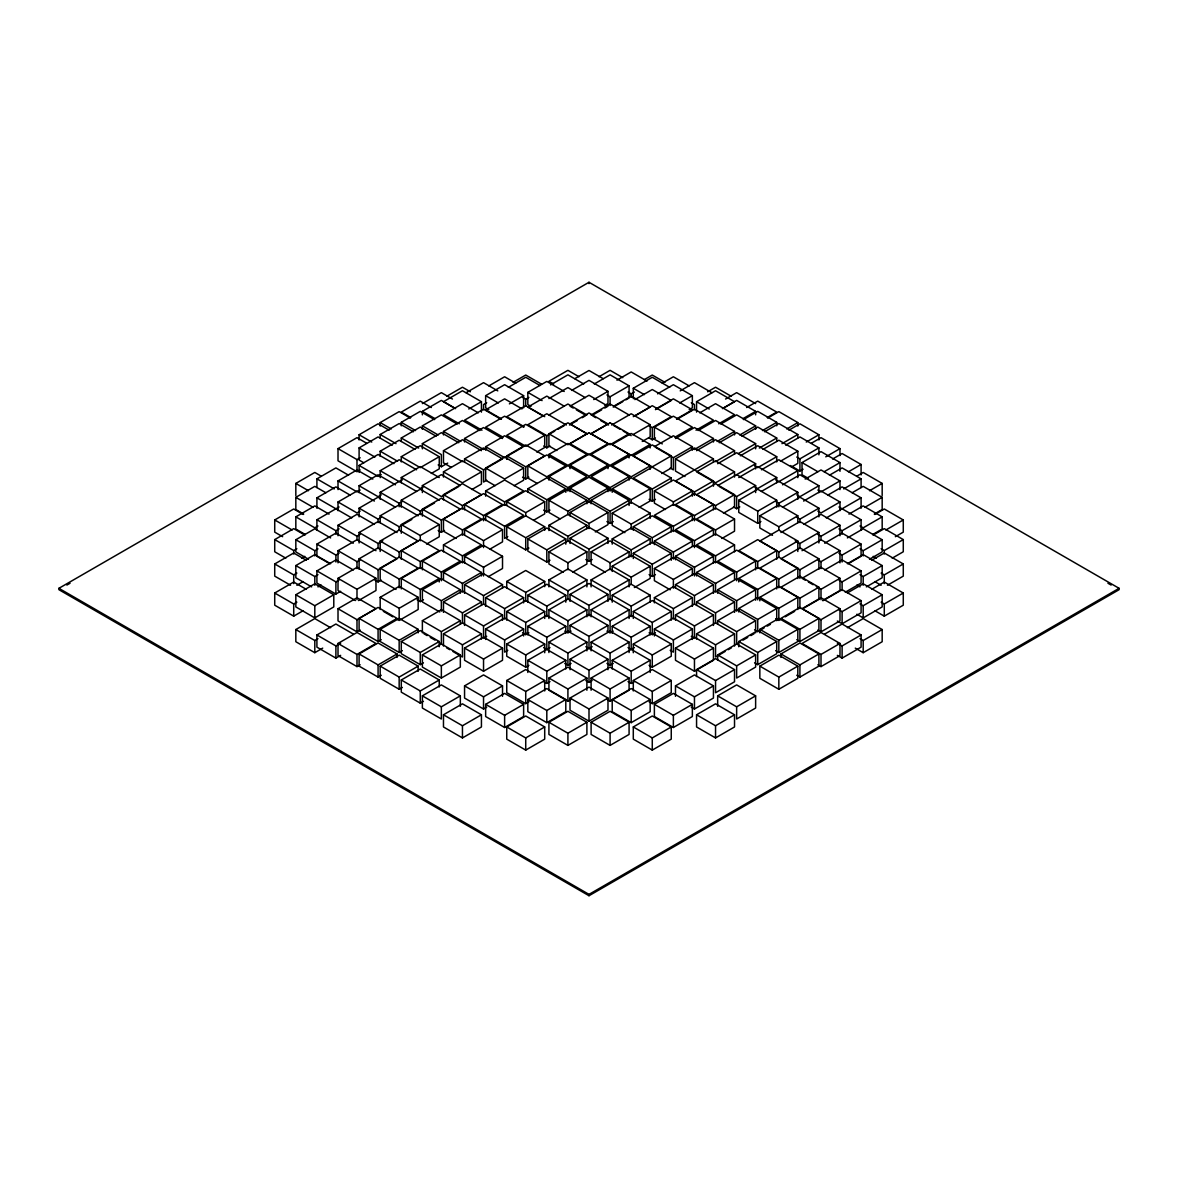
<?xml version="1.0" encoding="UTF-8"?>
<svg xmlns="http://www.w3.org/2000/svg" width="1178" height="1178" viewBox="0 0 1178 1178"><rect width="100%" height="100%" fill="white"/><g stroke="black" fill="none" stroke-linecap="round" stroke-linejoin="round"><path stroke-width="1.5" d="M58.9 588.323L589 282.278L1119.1 588.323L1119.1 589.677L589 895.722L58.9 589.677L58.9 588.323L589 894.382L1119.1 588.323M66.866 585.068L70.047 583.243M359.099 439.968L359.099 434.756L378.079 423.8L389.152 430.191M380.185 426.053L380.185 422.578L399.165 411.623L410.253 418.013M360.159 469.934L356.993 471.76L338.012 460.804L338.012 448.627L356.993 437.656L366.476 443.134M422.372 403.598L441.352 392.642L452.426 399.033M295.825 495.599L295.825 483.422L314.806 472.452L321.138 476.118M380.185 437.995L380.185 434.505L399.165 423.55L413.404 431.766M401.286 425.818L401.286 422.328L420.266 411.372L434.505 419.589M446.624 396.353L462.453 387.223L470.361 391.788M363.84 462.807L359.099 460.068L359.099 447.89L378.079 436.935L392.318 445.151M422.372 414.847L422.372 411.358L441.352 400.402L455.591 408.619M316.911 487.559L316.911 478.857L335.892 467.902L348.555 475.205M466.135 392.701L483.54 382.659L497.779 390.875M338.012 448.627L356.993 459.582L360.159 457.756M303.733 514.079L295.825 509.514L295.825 497.337L314.806 486.367L325.879 492.757M488.811 385.913L504.626 376.769L515.699 383.174M401.286 441.5L401.286 438.01L420.266 427.054L436.081 436.184M422.372 429.322L422.372 425.832L441.352 414.877L457.182 424.006M380.185 456.416L380.185 451.203L399.165 440.233L414.995 449.378M359.099 472.407L359.099 465.443L378.079 454.487L393.894 463.617M338.012 489.606L338.012 480.904L356.993 469.948L372.808 479.078M488.811 409.664L485.645 407.838L485.645 395.661L504.626 384.705L523.621 395.661L523.621 407.838M282.646 536.697L274.724 532.132L274.724 519.954L293.72 508.984L303.202 514.477M513.063 382.349L525.727 375.046L541.541 384.175M468.77 409.002L481.434 401.698L481.434 412.138M316.911 508.278L316.911 497.838L335.892 486.882L350.131 495.099M508.322 387.341L525.727 377.284L539.966 385.515M486.705 402.758L483.54 404.584L483.54 409.797M305.308 534.517L295.825 529.04L295.825 516.862L314.806 505.907L329.045 514.123M422.372 448.833L422.372 443.62L441.352 432.665L458.757 442.707M443.473 434.918L443.473 431.442L462.453 420.487L479.844 430.53M401.286 461.909L401.286 456.696L420.266 445.726L439.247 456.696L439.247 468.873L431.339 473.438M380.185 477.65L380.185 470.699L399.165 459.744L416.57 469.786M359.099 492.699L359.099 485.734L378.079 474.778L395.484 484.821M381.245 474.587L378.079 476.413L359.099 465.443M338.012 510.678L338.012 501.975L356.993 491.02L374.383 501.062M530.998 406.381L527.832 404.555L527.832 392.377L546.813 381.422L564.218 391.464M360.159 490.033L356.993 491.859L338.012 480.904M509.382 403.877L523.621 395.661M285.798 558.166L274.724 551.775L274.724 539.598L293.72 528.642L304.793 535.033M316.911 530.188L316.911 519.748L339.058 506.982M522.561 397.384L525.727 399.209L528.893 397.384M550.509 384.897L567.914 374.84L583.728 383.969M451.38 467.43L443.473 462.866L443.473 450.688L462.453 439.733L481.434 450.688M464.559 441.986L464.559 438.51L483.54 427.555L502.52 438.51M401.286 482.759L401.286 477.546L420.266 466.591L439.247 477.546M317.972 525.992L314.806 527.818L295.825 516.862M439.247 456.696L420.266 467.651L401.286 456.696M308.474 559.226L295.825 551.922L295.825 539.745L314.806 528.789L330.62 537.919M574.761 378.698L589 370.481L603.239 378.698M380.185 499.281L380.185 492.33L399.165 481.375L416.57 491.417M402.331 479.829L399.165 481.655L380.185 470.699M381.245 494.863L378.079 496.689L359.099 485.734M359.099 516.862L359.099 508.174L378.079 497.204L395.484 507.247M548.919 398.576L567.914 387.606L585.304 397.663M360.159 511.105L356.993 512.945L338.012 501.975M274.724 539.598L293.72 550.553L296.871 548.727M338.012 535.725L338.012 525.285L356.993 514.33L374.383 524.372M571.595 390.419L589 380.376L607.981 391.332L607.981 403.509L604.815 405.335M438.187 464.927L441.352 466.753L447.684 463.101M290.554 585.26L274.724 576.13L274.724 563.953L293.72 552.997L306.368 560.301M599.013 376.724L610.086 370.334L622.75 377.637M316.911 519.748L335.892 530.718L339.058 528.893M329.575 563.585L316.911 556.281L316.911 544.103L335.892 533.148L353.297 543.191M464.559 458.89L483.54 447.934L502.52 458.89L483.54 469.86L464.559 458.89L464.559 462.38M485.645 450.202L485.645 446.712L504.626 435.757L523.621 446.712M594.272 383.969L610.086 374.84L629.081 385.81L629.081 397.987L625.916 399.813M443.473 477.061L443.473 471.848L462.453 460.892L481.434 471.848L481.434 484.025L471.936 489.503M486.705 447.64L483.54 449.466L464.559 438.51M422.372 492.566L422.372 485.601L441.352 474.646L460.333 485.601M423.432 486.676L420.266 488.502L401.286 477.546M401.286 507.173L401.286 500.223L420.266 489.253L439.247 500.223M548.919 414.98L567.914 404.025L586.894 414.98M301.627 558.166L304.793 556.34M295.825 539.745L314.806 550.7L317.972 548.874M380.185 492.33L399.165 503.286L402.331 501.46M380.185 522.767L380.185 515.802L399.165 504.847L418.161 515.802M311.64 586.88L295.825 577.75L295.825 565.573L314.806 554.617L330.62 563.747M616.948 380.17L631.187 371.953L647.002 381.083M359.099 508.174L378.079 519.13L381.245 517.304M359.099 542.955L359.099 532.515L378.079 521.559L397.06 532.515M338.012 525.285L356.993 536.24L360.159 534.414M593.741 399.563L607.981 391.332M274.724 563.953L293.72 574.908L296.871 573.082M338.012 562.863L338.012 550.686L356.993 539.73L375.973 550.686M495.143 485.704L485.645 480.226L485.645 468.049L504.626 457.093L523.621 468.049L523.621 480.226L514.123 485.704M506.746 455.871L525.727 444.916L544.707 455.871L525.727 466.841L506.746 455.871L506.746 459.361M316.911 544.103L335.892 555.074L339.058 553.248M522.031 447.625L504.626 457.682L485.645 446.712M606.935 394.939L610.086 396.765L629.081 385.81M481.434 471.848L462.453 482.803L443.473 471.848M544.707 435.315L525.727 446.271L506.746 435.315L525.727 424.36L544.707 435.315L544.707 447.493L536.8 452.057M443.473 494.657L462.453 483.702L481.434 494.657L462.453 505.612L443.473 494.657L443.473 499.884M548.919 433.769L567.914 422.814L586.894 433.769L567.914 444.739L548.919 433.769L548.919 445.947L556.841 450.511M458.757 486.514L441.352 496.556L422.372 485.601M566.323 425.022L546.813 413.758L527.832 424.713L546.813 435.669L554.72 431.104M557.886 429.278L564.218 425.626M303.202 610.675L293.72 616.153L274.724 605.197L274.724 593.02L293.72 582.05L306.368 589.368M644.366 379.611L652.273 375.046L664.937 382.349M422.372 509.161L441.352 498.206L460.333 509.161L441.352 520.116L422.372 509.161L422.372 516.126M340.648 591.312L335.892 594.051L316.911 583.081L316.911 570.903L335.892 559.948L353.297 569.99M401.286 500.223L420.266 511.178L434.505 502.962M569.489 425.022L577.397 420.458M582.138 417.719L585.304 415.893M633.293 398.679L633.293 388.254L652.273 377.284L669.678 387.341M401.286 533.266L401.286 524.578L420.266 513.608L439.247 524.578L439.247 536.756L426.598 544.059M591.106 414.98L610.086 404.025L629.081 414.98M296.871 585.26L303.202 581.608M380.185 515.802L399.165 526.757L411.829 519.454M592.166 415.333L601.649 409.856M604.815 408.03L607.981 406.204L589 395.248L570.019 406.204L573.185 408.03M295.825 565.573L314.806 576.528L317.972 574.702M628.021 392.038L631.187 393.864L634.353 392.038M380.185 541.041L399.165 530.071L418.161 541.041L399.165 551.996L380.185 541.041L380.185 551.481M613.782 406.174L631.187 396.132L650.168 407.087L634.353 416.217M486.705 480.212L483.54 482.038L483.54 469.86M613.252 407.117L622.75 401.639M359.099 532.515L378.079 543.485L382.821 540.746M543.647 446.02L546.813 447.846L549.979 446.02M295.825 594.743L314.806 583.787L333.786 594.743L333.786 606.92L314.806 617.89L295.825 606.92L295.825 594.743L314.806 605.713L333.786 594.743M662.301 383.174L673.374 376.769L689.189 385.913M359.099 558.799L378.079 547.844L397.06 558.799L378.079 569.754L359.099 558.799L359.099 569.239M634.868 399.578L652.273 389.535L671.254 400.491L655.439 409.635M338.012 550.686L356.993 561.641L360.159 559.815M317.972 586.88L321.138 585.054M523.621 468.049L504.626 479.019L485.645 468.049M527.832 465.87L546.813 454.914L565.793 465.87L546.813 476.825L527.832 465.87L527.832 478.047L537.33 483.525M485.645 490.946L504.626 479.991L523.621 490.946L504.626 501.902L485.645 490.946L485.645 496.159M548.919 454.413L567.914 443.458L586.894 454.413L567.914 465.369L548.919 454.413L548.919 457.889M464.559 504.582L483.54 493.626L502.52 504.582L483.54 515.537L464.559 504.582L464.559 509.809M274.724 593.02L293.72 603.975L296.871 602.149M355.403 600.544L338.012 590.502L338.012 578.324L356.993 567.369L375.973 578.324L375.973 590.502L358.568 600.544M657.545 393.835L673.374 384.705L692.355 395.661L692.355 407.838L689.189 409.664M590.576 433.975L607.981 423.918L589 412.963L570.019 423.918L587.424 433.975M443.473 519.012L462.453 508.057L481.434 519.012L462.453 529.967L443.473 519.012L443.473 531.19L456.122 538.493M316.911 570.903L335.892 581.873L339.058 580.047M401.286 524.578L420.266 535.534L439.247 524.578M611.676 425.022L631.187 413.758L650.168 424.713L650.168 436.891L642.26 441.455M401.286 550.612L420.266 539.642L439.247 550.612L420.266 561.567L401.286 550.612L401.286 559.3M633.293 416.659L652.273 405.703L671.254 416.659L652.273 427.614L649.107 425.788M522.561 477.178L525.727 479.019L528.893 477.178M680.221 390.875L694.46 382.659L711.865 392.701M438.187 530.468L441.352 532.294L444.518 530.468M380.185 568.12L399.165 557.15L418.161 568.12L399.165 579.075L380.185 568.12L380.185 580.298L396.014 589.427M655.969 408.899L673.374 398.856L692.355 409.811L676.525 418.941M527.832 492.286L527.832 488.796L546.813 477.841L565.793 488.796L565.793 492.286M548.919 476.619L567.914 465.663L586.894 476.619L567.914 487.589L548.919 476.619L548.919 480.109M506.746 505.171L506.746 501.681L525.727 490.725L544.707 501.681L544.707 513.858L533.634 520.264M570.019 468.638L570.019 465.148L589 454.193L607.981 465.148L607.981 468.638M338.012 578.324L356.993 589.28L375.973 578.324M679.691 402.964L692.355 395.661M485.645 515.301L504.626 504.346L523.621 515.301L504.626 526.257L485.645 515.301L485.645 520.514M464.559 534.9L464.559 529.688L483.54 518.718L502.52 529.688L502.52 541.865L489.871 549.169M374.913 580.106L378.079 581.932L381.245 580.106M632.763 434.756L650.168 424.713M322.713 648.121L314.806 652.686L295.825 641.73L295.825 629.553L314.806 618.583L330.62 627.712M707.639 391.788L715.547 387.223L731.376 396.353M443.473 544.913L462.453 533.958L481.434 544.913L462.453 555.869L443.473 544.913L443.473 551.864M338.012 608.717L356.993 597.761L375.973 608.717L356.993 619.672L338.012 608.717L338.012 620.894L356.993 631.85L360.159 630.024M696.566 412.138L696.566 401.698L715.547 390.743L734.527 401.698L723.454 408.089M422.372 561.111L441.352 550.141L460.333 561.111L441.352 572.066L422.372 561.111L422.372 569.799M662.301 443.9L654.379 439.335L654.379 427.158L673.374 416.202L692.355 427.158L674.95 437.2M401.286 588.897L401.286 578.457L420.266 567.501L439.247 578.457L439.247 581.947M677.055 419.25L694.46 409.193L713.441 420.163L696.036 430.206M527.832 488.796L546.813 499.766L565.793 488.796M506.746 501.681L525.727 512.651L544.707 501.681M607.981 465.148L589 476.118L570.019 465.148M649.107 437.966L652.273 439.792L655.439 437.966M380.185 609.497L380.185 597.32L399.165 586.364L418.161 597.32L418.161 609.497L399.165 620.467L396.014 618.641M699.732 412.845L715.547 403.701L734.527 414.671L718.713 423.8M559.992 518.85L548.919 512.459L548.919 500.282L567.914 489.312L586.894 500.282L586.894 503.757M570.019 491.579L570.019 488.104L589 477.149L607.981 488.104L607.981 491.579M629.081 454.413L610.086 465.369L591.106 454.413L610.086 443.458L629.081 454.413L629.081 457.889M340.648 655.366L335.892 658.104L316.911 647.149L316.911 634.971L335.892 624.016L353.297 634.058M725.574 399.033L736.648 392.642L755.628 403.598M528.893 548.064L525.727 549.89L506.746 538.935L506.746 526.757L525.727 515.802L544.707 526.757L544.707 530.233M464.559 529.688L483.54 540.643L502.52 529.688M650.168 444.445L631.187 455.4L612.207 444.445L631.187 433.475L650.168 444.445L650.168 447.92M295.825 629.553L314.806 640.508L317.972 638.682M464.559 563.275L464.559 556.31L483.54 545.355L502.52 556.31L502.52 568.488L488.281 576.705M654.379 446.712L673.374 435.757L692.355 446.712L692.355 450.202M359.099 618.376L378.079 607.421L397.06 618.376L378.079 629.332L359.099 618.376L359.099 630.554L378.079 641.509L381.245 639.683M722.409 408.619L736.648 400.402L755.628 411.358L755.628 414.847M543.647 510.118L546.813 511.944L549.979 510.118M443.473 579.414L443.473 572.464L462.453 561.494L481.434 572.464L481.434 575.939M675.48 438.51L694.46 427.555L713.441 438.51L713.441 441.986M507.792 536.608L504.626 538.434L504.626 526.257M401.286 578.457L420.266 589.427L439.247 578.457M439.777 611.971L422.372 601.929L422.372 589.751L441.352 578.781L460.333 589.751L460.333 593.226M698.156 430.53L715.547 420.487L734.527 431.442L734.527 434.918M338.012 643.453L356.993 632.498L375.973 643.453L356.993 654.423L338.012 643.453L338.012 655.631L356.993 666.601L360.159 664.775M380.185 597.32L399.165 608.29L418.161 597.32M746.661 407.529L757.734 401.124L776.714 412.094L767.231 417.572M548.919 500.282L567.914 511.237L586.894 500.282M570.019 488.104L589 499.06L607.981 488.104M316.911 634.971L335.892 645.927L340.648 643.188M629.081 476.619L610.086 465.663L591.106 476.619L610.086 487.589L629.081 476.619L629.081 480.109M720.818 424.006L736.648 414.877L755.628 425.832L755.628 429.322M506.746 526.757L525.727 537.713L544.707 526.757M650.168 465.87L631.187 476.825L612.207 465.87L631.187 454.914L650.168 465.87L650.168 469.345M570.019 515.935L570.019 512.459L589 501.489L607.981 512.459L607.981 524.637L595.332 531.941M591.106 503.757L591.106 500.282L610.086 489.312L629.081 500.282L629.081 505.495M548.919 530.556L548.919 525.329L567.914 514.374L586.894 525.329L586.894 528.819M612.207 492.286L612.207 488.796L631.187 477.841L650.168 488.796L650.168 500.974L639.094 507.379M671.254 455.871L652.273 466.841L633.293 455.871L652.273 444.916L671.254 455.871L671.254 468.049L661.771 473.527M549.979 560.242L546.813 562.068L527.832 551.113L527.832 538.935L546.813 527.98L565.793 538.935L565.793 544.148M417.1 599.779L420.266 601.605L423.432 599.779M464.559 556.31L483.54 567.266L502.52 556.31M655.969 447.625L673.374 457.682L692.355 446.712M742.965 418.676L755.628 411.358M402.331 650.654L399.165 652.479L380.185 641.524L380.185 629.346L399.165 618.391L418.161 629.346L418.161 632.822M684.963 476.545L675.48 471.067L675.48 458.89L694.46 447.934L713.441 458.89L713.441 462.38M743.495 419.589L757.734 411.372L776.714 422.328L776.714 425.818M443.473 572.464L462.453 583.419L481.434 572.464M713.441 438.51L694.46 449.466L691.295 447.64M464.559 593.329L464.559 584.641L483.54 573.671L502.52 584.641L502.52 588.116M696.566 450.688L715.547 439.733L734.527 450.688L734.527 454.163M422.372 589.751L441.352 600.706L460.333 589.751M717.137 441.485L734.527 431.442M443.473 612.369L443.473 601.929L462.453 590.958L481.434 601.929L481.434 605.404M719.243 442.707L736.648 432.665L755.628 443.62L755.628 448.833M381.245 675.259L378.079 677.085L359.099 666.13L359.099 653.952L378.079 642.982L397.06 653.952L397.06 657.427M767.747 418.013L778.835 411.623L797.815 422.578L797.815 426.053M739.813 434.976L755.628 425.832M570.019 512.459L589 523.415L607.981 512.459M591.106 500.282L610.086 511.237L629.081 500.282M548.919 525.329L567.914 536.299L586.894 525.329M612.207 488.796L631.187 499.766L650.168 488.796M422.372 632.851L422.372 620.673L441.352 609.718L460.333 620.673L460.333 624.149M741.919 436.184L757.734 427.054L776.714 438.01L776.714 441.5M527.832 538.935L546.813 549.89L565.793 538.935M671.254 478.047L652.273 467.092L633.293 478.047L652.273 489.003L671.254 478.047L671.254 481.522M624.855 532.647L612.207 525.329L612.207 513.152L631.187 502.196L650.168 513.152L650.168 518.379M570.019 543.441L570.019 538.213L589 527.258L607.981 538.213L607.981 543.441M563.158 572.228L548.919 564.012L548.919 551.834L567.914 540.864L586.894 551.834L586.894 564.012L572.655 572.228M665.452 509.514L654.379 503.124L654.379 490.946L673.374 479.991L692.355 490.946L692.355 496.159M380.185 629.346L399.165 640.302L418.161 629.346M762.475 430.559L776.714 422.328M713.441 458.89L675.48 480.977L694.46 491.933L713.441 480.977L675.48 458.89M423.432 662.831L420.266 664.657L401.286 653.702L401.286 641.524L420.266 630.569L439.247 641.524L439.247 646.751M764.596 431.766L778.835 423.55L797.815 434.505L797.815 437.995M506.746 588.396L506.746 581.446L525.727 570.476L544.707 581.446L544.707 586.659M464.559 584.641L483.54 595.597L502.52 584.641M715.547 461.643L734.527 450.688M606.935 521.589L610.086 523.415L613.252 521.589M649.107 499.354L652.273 501.18L655.439 499.354M485.645 606.331L485.645 597.644L504.626 586.673L523.621 597.644L523.621 602.856M717.667 463.69L736.648 452.735L755.628 463.69L755.628 468.903M443.473 601.929L462.453 612.884L481.434 601.929M738.223 453.663L755.628 443.62M359.099 653.952L378.079 664.907L397.06 653.952M464.559 625.43L464.559 614.99L483.54 604.034L502.52 614.99L502.52 620.217M740.329 455.783L757.734 445.726L776.714 456.696L776.714 461.909M786.742 428.969L797.815 422.578M402.331 687.437L399.165 689.263L380.185 678.307L380.185 666.13L399.165 655.159L418.161 666.13L418.161 671.342M788.848 430.191L799.921 423.8L818.901 434.756L818.901 439.968M422.372 620.673L441.352 631.629L460.333 620.673M759.324 448.067L776.714 438.01M612.207 513.152L631.187 524.122L650.168 513.152M570.019 538.213L589 549.184L607.981 538.213M443.473 646.03L443.473 633.852L462.453 622.897L481.434 633.852L481.434 639.08M763.005 449.378L778.835 440.233L797.815 451.203L797.815 463.381L791.483 467.033M548.919 551.834L567.914 562.789L586.894 551.834M654.379 490.946L673.374 501.902L692.355 490.946M612.207 544.148L612.207 538.935L631.187 527.98L650.168 538.935L650.168 544.148M633.293 530.233L633.293 526.757L652.273 515.802L671.254 526.757L671.254 531.97M605.345 572.228L591.106 564.012L591.106 551.834L610.086 540.864L629.081 551.834L629.081 557.047M401.286 641.524L420.266 652.479L439.247 641.524M781.986 443.65L797.815 434.505M506.746 581.446L525.727 592.401L544.707 581.446M734.527 471.848L715.547 482.803L696.566 471.848L715.547 460.892L734.527 471.848L734.527 477.061M548.919 586.865L548.919 579.9L567.914 568.945L586.894 579.9L586.894 586.865M422.372 654.909L441.352 643.954L460.333 654.909L460.333 667.087L441.352 678.042L422.372 667.087L422.372 654.909L441.352 665.864L460.333 654.909M785.682 445.151L799.921 436.935L818.901 447.89L818.901 454.855M485.645 597.644L504.626 608.599L523.621 597.644M527.832 602.164L527.832 595.199L546.813 584.244L565.793 595.199L565.793 602.164M717.667 485.601L755.628 463.69M585.834 559.535L589 561.361L592.166 559.535M506.746 620.188L506.746 611.5L525.727 600.53L544.707 611.5L544.707 618.45M738.753 477.546L757.734 466.591L776.714 477.546L776.714 482.759M464.559 614.99L483.54 625.96L502.52 614.99M776.714 456.696L757.734 467.651L754.568 465.825M380.185 666.13L399.165 677.085L418.161 666.13M806.253 442.059L818.901 434.756M485.645 639.448L485.645 629.008L504.626 618.038L523.621 629.008L523.621 635.958M761.43 469.786L778.835 459.744L797.815 470.699L797.815 477.65M423.432 701.308L420.266 703.133L401.286 692.163L401.286 679.986L420.266 669.03L439.247 679.986L439.247 686.951M443.473 633.852L462.453 644.822L481.434 633.852M780.41 461.246L797.815 451.203M811.524 443.134L821.007 437.656L839.988 448.627L839.988 455.577M612.207 538.935L631.187 549.89L650.168 538.935M633.293 526.757L652.273 537.713L671.254 526.757M591.106 551.834L610.086 562.789L629.081 551.834M692.355 515.301L673.374 504.346L654.379 515.301L673.374 526.257L692.355 515.301L692.355 520.514M464.559 648.106L483.54 637.151L502.52 648.106L502.52 660.284L483.54 671.239L464.559 660.284L464.559 648.106L483.54 659.062L502.52 648.106M713.441 504.582L694.46 493.626L675.48 504.582L694.46 515.537L713.441 504.582L713.441 509.809M486.705 636.311L483.54 638.137L483.54 625.96M548.919 579.9L567.914 590.855L586.894 579.9M633.293 558.519L633.293 553.292L652.273 542.336L671.254 553.292L671.254 560.257M654.379 544.589L654.379 541.114L673.374 530.159L692.355 541.114L692.355 546.342M734.527 494.657L715.547 483.702L696.566 494.657L715.547 505.612L734.527 494.657L734.527 506.834L723.454 513.225M612.207 571.433L612.207 566.22L631.187 555.25L650.168 566.22L650.168 578.398L634.353 587.527M796.755 457.035L799.921 458.86L818.901 447.89M591.106 586.865L591.106 579.9L610.086 568.945L629.081 579.9L629.081 586.865M527.832 595.199L546.813 606.155L565.793 595.199M719.243 486.514L736.648 496.556L755.628 485.601L755.628 492.566M570.019 601.369L570.019 594.404L589 583.449L607.981 594.404L607.981 601.369M808.358 478.415L802.027 474.763L802.027 462.586L821.007 451.63L839.988 462.586L839.988 471.288M506.746 611.5L525.727 622.455L544.707 611.5M776.714 477.546L757.734 488.502L754.568 486.676M548.919 618.509L548.919 609.821L567.914 598.851L586.894 609.821L586.894 616.771M760.9 521.53L757.734 523.356L738.753 512.401L738.753 500.223L757.734 489.253L776.714 500.223L776.714 507.173M527.832 634.971L527.832 626.284L546.813 615.314L565.793 626.284L565.793 633.234M761.43 491.417L778.835 481.375L797.815 492.33L797.815 499.281M485.645 629.008L504.626 639.963L523.621 629.008M797.815 470.699L778.835 481.655L775.669 479.829M790.423 465.546L799.921 471.038L803.087 469.212M401.286 679.986L420.266 690.956L439.247 679.986M825.763 456.843L839.988 448.627M733.482 506.908L736.648 508.734L739.813 506.908M528.893 665.349L525.727 667.175L506.746 656.22L506.746 644.042L525.727 633.087L544.707 644.042L544.707 652.745M782.516 484.821L799.921 474.778L818.901 485.734L818.901 492.699M522.561 632.807L525.727 634.633L528.893 632.807M460.333 695.859L441.352 706.815L441.352 718.992L422.372 708.037L422.372 695.859L441.352 684.904L460.333 695.859L460.333 706.299M832.61 459.008L842.108 453.53L861.089 464.485L861.089 474.925M633.293 553.292L652.273 564.247L671.254 553.292M654.379 541.114L673.374 552.07L692.355 541.114M612.207 566.22L631.187 577.176L650.168 566.22M713.441 529.688L694.46 518.718L675.48 529.688L694.46 540.643L713.441 529.688L713.441 534.9M591.106 579.9L610.086 590.855L629.081 579.9M734.527 519.012L715.547 508.057L696.566 519.012L715.547 529.967L734.527 519.012L734.527 531.19L721.878 538.493M507.792 650.315L504.626 652.141L504.626 639.963M805.192 479.078L821.007 469.948L839.988 480.904L839.988 489.606M570.019 594.404L589 605.359L607.981 594.404M670.208 589.795L654.379 580.666L654.379 568.488L673.374 557.533L692.355 568.488L692.355 575.453M675.48 559.786L675.48 556.31L694.46 545.355L713.441 556.31L713.441 563.275M824.173 471.715L839.988 462.586M548.919 609.821L567.914 620.777L586.894 609.821M612.207 602.164L612.207 595.199L631.187 584.244L650.168 595.199L650.168 602.164M738.753 500.223L757.734 511.178L776.714 500.223M591.106 616.771L591.106 609.821L610.086 598.851L629.081 609.821L629.081 618.509M527.832 626.284L546.813 637.239L565.793 626.284M775.669 501.46L778.835 503.286L797.815 492.33M649.107 574.599L652.273 576.425L655.439 574.599M486.705 707.183L483.54 709.009L464.559 698.053L464.559 685.876L483.54 674.92L502.52 685.876L502.52 696.316M829.445 475.205L842.108 467.902L861.089 478.857L861.089 487.559M570.019 632.35L570.019 625.4L589 614.445L607.981 625.4L607.981 632.35M772.503 535.283L759.839 527.98L759.839 515.802L778.835 504.847L797.815 515.802L797.815 522.767M506.746 644.042L525.727 654.997L544.707 644.042M818.901 485.734L799.921 496.689L796.755 494.863M548.919 652.553L548.919 642.113L567.914 631.158L586.894 642.113L586.894 650.816M782.516 507.247L799.921 497.204L818.901 508.174L818.901 516.862M571.065 631.128L567.914 632.954L564.748 631.128M848.425 471.789L861.089 464.485M527.832 672.461L527.832 660.284L549.979 647.591M803.617 501.062L821.007 491.02L839.988 501.975L839.988 510.678M839.988 480.904L821.007 491.859L817.841 490.033M654.379 568.488L673.374 579.443L692.355 568.488M675.48 556.31L694.46 567.266L713.441 556.31M734.527 544.913L715.547 533.958L696.566 544.913L715.547 555.869L734.527 544.913L734.527 551.864M612.207 595.199L631.187 606.155L650.168 595.199M443.473 714.781L462.453 703.826L481.434 714.781L481.434 726.959L462.453 737.929L443.473 726.959L443.473 714.781L462.453 725.751L481.434 714.781M856.862 476.118L863.194 472.452L882.175 483.422L882.175 495.599M528.893 701.808L525.727 703.634L506.746 692.679L506.746 680.501L525.727 669.546L544.707 680.501L544.707 690.941M591.106 609.821L610.086 620.777L629.081 609.821M827.869 495.099L842.108 486.882L861.089 497.838L861.089 508.278M675.48 588.116L675.48 584.641L694.46 573.671L713.441 584.641L713.441 593.329M696.566 575.939L696.566 572.464L715.547 561.494L734.527 572.464L734.527 579.414M654.379 602.856L654.379 597.644L673.374 586.673L692.355 597.644L692.355 606.331M464.559 685.876L483.54 696.831L502.52 685.876M843.684 488.899L861.089 478.857M570.019 625.4L589 636.356L607.981 625.4M759.839 515.802L778.835 526.757L797.815 515.802M633.293 618.45L633.293 611.5L652.273 600.53L671.254 611.5L671.254 620.188M612.207 633.234L612.207 626.284L631.187 615.314L650.168 626.284L650.168 634.971M548.919 642.113L567.914 653.083L586.894 642.113M796.755 517.304L799.921 519.13L818.901 508.174M591.106 650.816L591.106 642.113L610.086 631.158L629.081 642.113L629.081 652.553M780.94 532.515L799.921 521.559L818.901 532.515L818.901 542.955M485.645 704.341L504.626 693.386L523.621 704.341L523.621 716.519L504.626 727.489L485.645 716.519L485.645 704.341L504.626 715.311L523.621 704.341M852.121 492.757L863.194 486.367L882.175 497.337L882.175 509.514L874.267 514.079M613.252 631.128L610.086 632.954L606.935 631.128M527.832 660.284L546.813 671.239L565.793 660.284L565.793 668.986M839.988 501.975L821.007 512.945L817.841 511.105M570.019 669.678L570.019 659.238L589 648.283L607.981 659.238L607.981 669.678M803.617 524.372L821.007 514.33L839.988 525.285L839.988 535.725M585.834 646.707L589 648.533L592.166 646.707M869.526 490.725L882.175 483.422M564.748 663.435L567.914 665.261L571.065 663.435M506.746 680.501L525.727 691.457L544.707 680.501M571.065 699.364L567.914 701.19L548.919 690.234L548.919 678.057L567.914 667.101L586.894 678.057L586.894 690.234M826.279 517.922L861.089 497.838M675.48 584.641L694.46 595.597L713.441 584.641M696.566 572.464L715.547 583.419L734.527 572.464M654.379 597.644L673.374 608.599L692.355 597.644M755.628 561.111L736.648 550.141L717.667 561.111L736.648 572.066L755.628 561.111L755.628 569.799M543.647 681.591L546.813 683.417L549.979 681.591M633.293 611.5L652.273 622.455L671.254 611.5M776.714 550.612L757.734 539.642L738.753 550.612L757.734 561.567L776.714 550.612L776.714 559.3M612.207 626.284L631.187 637.239L650.168 626.284M797.815 541.041L778.835 530.071L759.839 541.041L778.835 551.996L797.815 541.041L797.815 551.481M696.566 605.404L696.566 601.929L715.547 590.958L734.527 601.929L734.527 612.369M717.667 593.226L717.667 589.751L736.648 578.781L755.628 589.751L755.628 600.191M527.832 699.526L546.813 688.556L565.793 699.526L565.793 711.703L546.813 722.659L527.832 711.703L527.832 699.526L546.813 710.481L565.793 699.526M848.955 514.123L863.194 505.907L882.175 516.862L882.175 529.04L872.692 534.517M675.48 620.217L675.48 614.99L694.46 604.034L713.441 614.99L713.441 625.43M738.753 581.947L738.753 578.457L757.734 567.501L776.714 578.457L776.714 588.897M591.106 642.113L610.086 653.083L629.081 642.113M795.179 540.746L799.921 543.485L818.901 532.515M864.77 507.379L882.175 497.337M654.379 635.958L654.379 629.008L673.374 618.038L692.355 629.008L692.355 639.448M797.815 568.12L778.835 557.15L759.839 568.12L778.835 579.075L797.815 568.12L797.815 578.56M633.293 652.745L633.293 644.042L652.273 633.087L671.254 644.042L671.254 656.22L652.273 667.175L649.107 665.349M570.019 659.238L589 670.194L607.981 659.238M817.841 534.414L821.007 536.24L839.988 525.285M649.107 632.807L652.273 634.633L655.439 632.807M612.207 668.986L612.207 660.284L634.353 647.591M802.027 550.686L821.007 539.73L839.988 550.686L839.988 562.863M548.919 678.057L567.914 689.012L586.894 678.057M838.942 528.893L842.108 530.718L861.089 519.748L861.089 530.188M606.935 663.435L610.086 665.261L613.252 663.435M506.746 726.959L525.727 716.003L544.707 726.959L544.707 739.136L525.727 750.106L506.746 739.136L506.746 726.959L525.727 737.929L544.707 726.959M591.106 690.234L591.106 678.057L610.086 667.101L629.081 678.057L629.081 690.234L610.086 701.19L606.935 699.364M824.703 543.191L842.108 533.148L861.089 544.103L861.089 556.281L848.425 563.585M874.798 514.477L884.28 508.984L903.276 519.954L903.276 532.132L895.354 536.697M585.834 680.545L589 682.371L592.166 680.545M696.566 601.929L715.547 612.884L734.527 601.929M717.667 589.751L736.648 600.706L755.628 589.751M882.175 516.862L863.194 527.818L860.028 525.992M675.48 614.99L694.46 625.96L713.441 614.99M738.753 578.457L757.734 589.427L776.714 578.457M570.019 698.053L589 687.098L607.981 698.053L607.981 710.231L589 721.186L570.019 710.231L570.019 698.053L589 709.009L607.981 698.053M847.38 537.919L863.194 528.789L882.175 539.745L882.175 551.922L869.526 559.226M654.379 629.008L673.374 639.963L692.355 629.008M633.293 644.042L652.273 654.997L671.254 644.042M818.901 558.799L799.921 547.844L780.94 558.799L799.921 569.754L818.901 558.799L818.901 569.239M717.667 624.149L717.667 620.673L736.648 609.718L755.628 620.673L755.628 632.851M738.753 611.971L738.753 608.496L757.734 597.54L776.714 608.496L776.714 620.673M612.207 660.284L631.187 671.239L650.168 660.284L650.168 672.461M817.841 559.815L821.007 561.641L839.988 550.686M696.566 639.08L696.566 633.852L715.547 622.897L734.527 633.852L734.527 646.03M759.839 600.809L759.839 597.32L778.835 586.364L797.815 597.32L797.815 609.497M675.48 648.106L694.46 637.151L713.441 648.106L713.441 660.284L694.46 671.239L675.48 660.284L675.48 648.106L694.46 659.062L713.441 648.106M548.919 722.261L567.914 711.306L586.894 722.261L586.894 734.439L567.914 745.394L548.919 734.439L548.919 722.261L567.914 733.217L586.894 722.261M873.207 535.033L884.28 528.642L903.276 539.598L903.276 551.775L892.202 558.166M591.106 678.057L610.086 689.012L629.081 678.057M838.942 553.248L842.108 555.074L861.089 544.103M885.871 529.997L903.276 519.954M633.293 690.941L633.293 680.501L652.273 669.546L671.254 680.501L671.254 692.679L652.273 703.634L649.107 701.808M824.703 569.99L842.108 559.948L861.089 570.903L861.089 583.081L845.274 592.225M628.021 681.591L631.187 683.417L634.353 681.591M860.028 548.874L863.194 550.7L882.175 539.745M612.207 699.526L631.187 688.556L650.168 699.526L650.168 711.703L631.187 722.659L612.207 711.703L612.207 699.526L631.187 710.481L650.168 699.526M847.38 563.747L863.194 554.617L882.175 565.573L882.175 577.75L866.36 586.88M717.667 620.673L736.648 631.629L755.628 620.673M738.753 608.496L757.734 619.451L776.714 608.496M696.566 633.852L715.547 644.822L734.527 633.852M759.839 597.32L778.835 608.29L797.815 597.32M818.901 587.218L799.921 576.263L780.94 587.218L799.921 598.174L818.901 587.218L818.901 599.396L803.087 608.525M881.129 548.727L884.28 550.553L903.276 539.598M816.266 586.541L821.007 589.28L839.988 578.324L839.988 590.502L822.597 600.544M591.106 722.261L610.086 711.306L629.081 722.261L629.081 734.439L610.086 745.394L591.106 734.439L591.106 722.261L610.086 733.217L629.081 722.261M871.632 560.301L884.28 552.997L903.276 563.953L903.276 576.13L887.446 585.26M633.293 680.501L652.273 691.457L671.254 680.501M738.753 646.751L738.753 641.524L757.734 630.569L776.714 641.524L776.714 653.702L757.734 664.657L754.568 662.831M759.839 632.822L759.839 629.346L778.835 618.391L797.815 629.346L797.815 641.524L778.835 652.479L775.669 650.654M838.942 580.047L842.108 581.873L861.089 570.903M739.813 641.981L736.648 643.806L736.648 631.629M742.965 640.155L747.721 637.416M750.887 635.59L754.038 633.764M754.568 629.803L757.734 631.629L764.066 627.977M767.231 626.151L770.397 624.325M717.667 660.122L717.667 654.909L736.648 643.954L755.628 654.909L755.628 667.087L736.648 678.042L736.648 665.864L755.628 654.909M725.044 651.508L715.547 657L715.547 644.822M728.21 649.682L731.376 647.856M781.986 618.641L778.835 620.467L775.669 618.641M785.152 616.816L794.649 611.323M696.566 669.605L715.547 658.649L734.527 669.605L734.527 681.782L715.547 692.738L715.547 680.56L696.566 669.605L696.566 676.555M860.028 574.702L863.194 576.528L882.175 565.573M675.48 696.316L675.48 685.876L694.46 674.92L713.441 685.876L713.441 698.053L694.46 709.009L691.295 707.183M823.127 600.633L842.108 589.677L861.089 600.633L861.089 612.81L842.108 623.766L837.352 621.027M654.379 704.341L673.374 693.386L692.355 704.341L692.355 716.519L673.374 727.489L654.379 716.519L654.379 704.341L673.374 715.311L692.355 704.341M847.38 592.917L863.194 583.787L882.175 594.743L882.175 606.92L863.194 617.89L856.862 614.239M881.129 573.082L884.28 574.908L903.276 563.953M738.753 641.524L757.734 652.479L776.714 641.524M759.839 629.346L778.835 640.302L797.815 629.346M818.901 618.376L799.921 607.421L780.94 618.376L799.921 629.332L818.901 618.376L818.901 630.554L799.921 641.509L796.755 639.683M633.293 726.959L652.273 716.003L671.254 726.959L671.254 739.136L652.273 750.106L633.293 739.136L633.293 726.959L652.273 737.929L671.254 726.959M871.632 589.368L884.28 582.05L903.276 593.02L903.276 605.197L884.28 616.153L874.798 610.675M715.547 680.56L734.527 669.605M839.988 608.717L821.007 597.761L802.027 608.717L821.007 619.672L839.988 608.717L839.988 620.894L821.007 631.85L817.841 630.024M675.48 685.876L694.46 696.831L713.441 685.876M838.942 609.762L842.108 611.588L861.089 600.633M860.028 603.887L863.194 605.713L882.175 594.743M759.839 666.13L778.835 655.159L797.815 666.13L797.815 678.307L778.835 689.263L759.839 678.307L759.839 666.13L778.835 677.085L797.815 666.13M780.94 657.427L780.94 653.952L799.921 642.982L818.901 653.952L818.901 666.13L799.921 677.085L796.755 675.259M717.667 706.299L717.667 695.859L736.648 684.904L755.628 695.859L755.628 708.037L736.648 718.992L736.648 706.815L755.628 695.859M824.703 634.058L842.108 624.016L861.089 634.971L861.089 647.149L842.108 658.104L837.352 655.366M881.129 602.149L884.28 603.975L903.276 593.02M696.566 714.781L715.547 703.826L734.527 714.781L734.527 726.959L715.547 737.929L696.566 726.959L696.566 714.781L715.547 725.751L734.527 714.781M847.38 627.712L863.194 618.583L882.175 629.553L882.175 641.73L863.194 652.686L855.287 648.121M780.94 653.952L799.921 664.907L818.901 653.952M839.988 643.453L821.007 632.498L802.027 643.453L821.007 654.423L839.988 643.453L839.988 655.631L821.007 666.601L817.841 664.775M837.352 643.188L842.108 645.927L861.089 634.971M860.028 638.682L863.194 640.508L882.175 629.553M1107.953 583.243L1111.134 585.068M696.566 401.698L709.23 409.002M802.027 462.586L817.841 471.715M691.295 402.758L694.46 404.584L694.46 409.797M633.293 388.254L644.366 394.645M838.942 506.982L861.089 519.748M578.987 376.724L567.914 370.334L548.919 381.289L553.675 384.028M654.379 427.158L671.784 437.2M736.648 474.646L755.628 485.601M873.207 556.34L876.373 558.166M613.782 425.626L620.114 429.278M623.28 431.104L631.187 435.669M592.696 415.893L595.862 417.719M600.603 420.458L608.511 425.022M874.798 581.608L881.129 585.26M576.351 409.856L585.834 415.333M564.218 406.174L546.813 396.132L527.832 407.087L543.647 416.217M670.208 468.034L673.374 469.86L673.374 457.682M527.832 392.377L542.071 400.608M856.862 585.054L860.028 586.88M839.988 578.324L821.007 567.369L802.027 578.324L805.192 580.15M544.707 416.659L525.727 405.703L506.746 416.659L524.136 426.701M522.031 408.899L504.626 398.856L485.645 409.811L501.475 418.941M485.645 395.661L498.309 402.964M808.358 581.976L813.1 584.715M481.434 401.698L462.453 390.743L443.473 401.698L454.546 408.089M523.621 427.158L504.626 416.202L485.645 427.158L503.05 437.2M500.944 419.25L483.54 409.193L464.559 420.163L481.964 430.206M478.268 412.845L462.453 403.701L443.473 414.671L459.287 423.8M431.339 407.529L420.266 401.124L401.286 412.094L410.769 417.572M422.372 411.358L435.035 418.676M443.473 431.442L460.863 441.485M422.372 425.832L438.187 434.976M401.286 422.328L415.525 430.559M443.473 450.688L462.453 461.643M422.372 443.62L441.352 454.575L441.352 466.753M380.185 422.578L391.258 428.969M401.286 438.01L418.676 448.067M380.185 434.505L396.014 443.65M359.099 434.756L371.747 442.059M380.185 451.203L397.59 461.246M691.295 636.311L694.46 638.137L694.46 625.96M359.099 447.89L374.913 457.035M717.667 654.909L736.648 665.864M670.208 650.315L673.374 652.141L673.374 639.963M717.667 695.859L736.648 706.815M628.021 647.591L650.168 660.284M316.911 478.857L334.316 488.899M295.825 483.422L308.474 490.725M316.911 497.838L351.721 517.922M295.825 497.337L313.23 507.379M543.647 647.591L565.793 660.284M274.724 519.954L292.129 529.997M423.962 633.764L427.113 635.59M430.279 637.416L435.035 640.155M438.187 641.981L441.352 643.806L441.352 631.629M383.351 611.323L392.848 616.816M446.624 647.856L449.79 649.682M452.956 651.508L462.453 657L462.453 644.822M422.372 695.859L441.352 706.815M884.28 550.553L884.28 554.043M884.28 574.908L884.28 583.611M884.28 603.975L884.28 616.153M863.194 550.7L863.194 555.928M863.194 576.528L863.194 585.23M863.194 605.713L863.194 617.89M863.194 640.508L863.194 652.686M842.108 530.718L842.108 534.194M842.108 555.074L842.108 562.024M842.108 581.873L842.108 590.561M842.108 611.588L842.108 623.766M842.108 645.927L842.108 658.104M821.007 536.24L821.007 539.73M821.007 561.641L821.007 568.606M821.007 589.28L821.007 599.72M821.007 619.672L821.007 631.85M821.007 654.423L821.007 666.601M799.921 458.86L799.921 471.038M799.921 519.13L799.921 522.605M799.921 543.485L799.921 548.698M799.921 569.754L799.921 578.457M799.921 598.174L799.921 608.614M799.921 629.332L799.921 641.509M799.921 664.907L799.921 677.085M778.835 503.286L778.835 506.761M778.835 526.757L778.835 530.247M778.835 551.996L778.835 557.209M778.835 579.075L778.835 587.778M778.835 608.29L778.835 618.73M778.835 640.302L778.835 652.479M778.835 677.085L778.835 689.263M757.734 511.178L757.734 523.356M757.734 561.567L757.734 568.532M757.734 589.427L757.734 599.867M757.734 619.451L757.734 631.629M757.734 652.479L757.734 664.657M736.648 496.556L736.648 508.734M736.648 572.066L736.648 580.769M736.648 600.706L736.648 611.146M715.547 505.612L715.547 509.102M715.547 529.967L715.547 535.195M715.547 555.869L715.547 562.834M715.547 583.419L715.547 592.122M715.547 612.884L715.547 623.324M715.547 725.751L715.547 737.929M713.441 480.977L713.441 486.19M694.46 491.933L694.46 495.408M694.46 515.537L694.46 520.764M694.46 540.643L694.46 547.593M694.46 567.266L694.46 575.968M694.46 595.597L694.46 604.299M694.46 659.062L694.46 671.239M694.46 696.831L694.46 709.009M673.374 501.902L673.374 505.377M673.374 526.257L673.374 531.484M673.374 552.07L673.374 559.035M673.374 579.443L673.374 588.146M673.374 608.599L673.374 619.039M673.374 715.311L673.374 727.489M652.273 427.614L652.273 439.792M652.273 489.003L652.273 501.18M652.273 537.713L652.273 542.94M652.273 564.247L652.273 576.425M652.273 622.455L652.273 634.633M652.273 654.997L652.273 667.175M652.273 691.457L652.273 703.634M652.273 737.929L652.273 750.106M631.187 393.864L631.187 397.354M631.187 499.766L631.187 503.242M631.187 524.122L631.187 529.334M631.187 549.89L631.187 556.855M631.187 577.176L631.187 584.126M631.187 606.155L631.187 616.595M631.187 637.239L631.187 649.417M631.187 671.239L631.187 683.417M631.187 710.481L631.187 722.659M610.086 396.765L610.086 405.468M610.086 487.589L610.086 491.064M610.086 511.237L610.086 523.415M610.086 562.789L610.086 569.754M610.086 590.855L610.086 599.558M610.086 620.777L610.086 631.217M610.086 653.083L610.086 665.261M610.086 689.012L610.086 701.19M610.086 733.217L610.086 745.394M589 282.278L589 283.618M589 499.06L589 502.535M589 523.415L589 528.627M589 549.184L589 561.361M589 605.359L589 615.799M589 636.356L589 648.533M589 670.194L589 682.371M589 709.009L589 721.186M589 894.382L589 895.722M567.914 487.589L567.914 491.064M567.914 511.237L567.914 514.712M567.914 536.299L567.914 541.512M567.914 562.789L567.914 569.754M567.914 590.855L567.914 599.558M567.914 620.777L567.914 631.217M567.914 653.083L567.914 665.261M567.914 689.012L567.914 701.19M567.914 733.217L567.914 745.394M546.813 435.669L546.813 447.846M546.813 499.766L546.813 511.944M546.813 549.89L546.813 562.068M546.813 606.155L546.813 616.595M546.813 637.239L546.813 649.417M546.813 671.239L546.813 683.417M546.813 710.481L546.813 722.659M525.727 399.209L525.727 406.16M525.727 466.841L525.727 479.019M525.727 512.651L525.727 516.126M525.727 537.713L525.727 549.89M525.727 592.401L525.727 601.104M525.727 622.455L525.727 634.633M525.727 654.997L525.727 667.175M525.727 691.457L525.727 703.634M525.727 737.929L525.727 750.106M504.626 501.902L504.626 505.377M504.626 608.599L504.626 619.039M504.626 715.311L504.626 727.489M483.54 515.537L483.54 520.764M483.54 540.643L483.54 547.593M483.54 567.266L483.54 575.968M483.54 595.597L483.54 604.299M483.54 659.062L483.54 671.239M483.54 696.831L483.54 709.009M462.453 505.612L462.453 509.102M462.453 529.967L462.453 535.195M462.453 555.869L462.453 562.834M462.453 583.419L462.453 592.122M462.453 612.884L462.453 623.324M462.453 725.751L462.453 737.929M441.352 520.116L441.352 532.294M441.352 572.066L441.352 580.769M441.352 600.706L441.352 611.146M441.352 665.864L441.352 678.042M420.266 511.178L420.266 514.653M420.266 535.534L420.266 540.746M420.266 561.567L420.266 568.532M420.266 589.427L420.266 601.605M420.266 652.479L420.266 664.657M420.266 690.956L420.266 703.133M399.165 503.286L399.165 506.761M399.165 526.757L399.165 530.247M399.165 551.996L399.165 557.209M399.165 579.075L399.165 587.778M399.165 608.29L399.165 618.73M399.165 640.302L399.165 652.479M399.165 677.085L399.165 689.263M378.079 519.13L378.079 522.605M378.079 543.485L378.079 548.698M378.079 569.754L378.079 581.932M378.079 629.332L378.079 641.509M378.079 664.907L378.079 677.085M356.993 459.582L356.993 470.022M356.993 536.24L356.993 539.73M356.993 561.641L356.993 568.606M356.993 589.28L356.993 599.72M356.993 619.672L356.993 631.85M356.993 654.423L356.993 666.601M335.892 530.718L335.892 534.194M335.892 555.074L335.892 562.024M335.892 581.873L335.892 594.051M335.892 645.927L335.892 658.104M314.806 550.7L314.806 555.928M314.806 576.528L314.806 585.23M314.806 605.713L314.806 617.89M314.806 640.508L314.806 652.686M293.72 550.553L293.72 554.043M293.72 574.908L293.72 583.611M293.72 603.975L293.72 616.153M589 432.738L570.019 443.694L589 454.664L607.981 443.694L589 432.738M610.086 422.814L591.106 433.769L610.086 444.739L629.081 433.769L610.086 422.814"/></g></svg>
